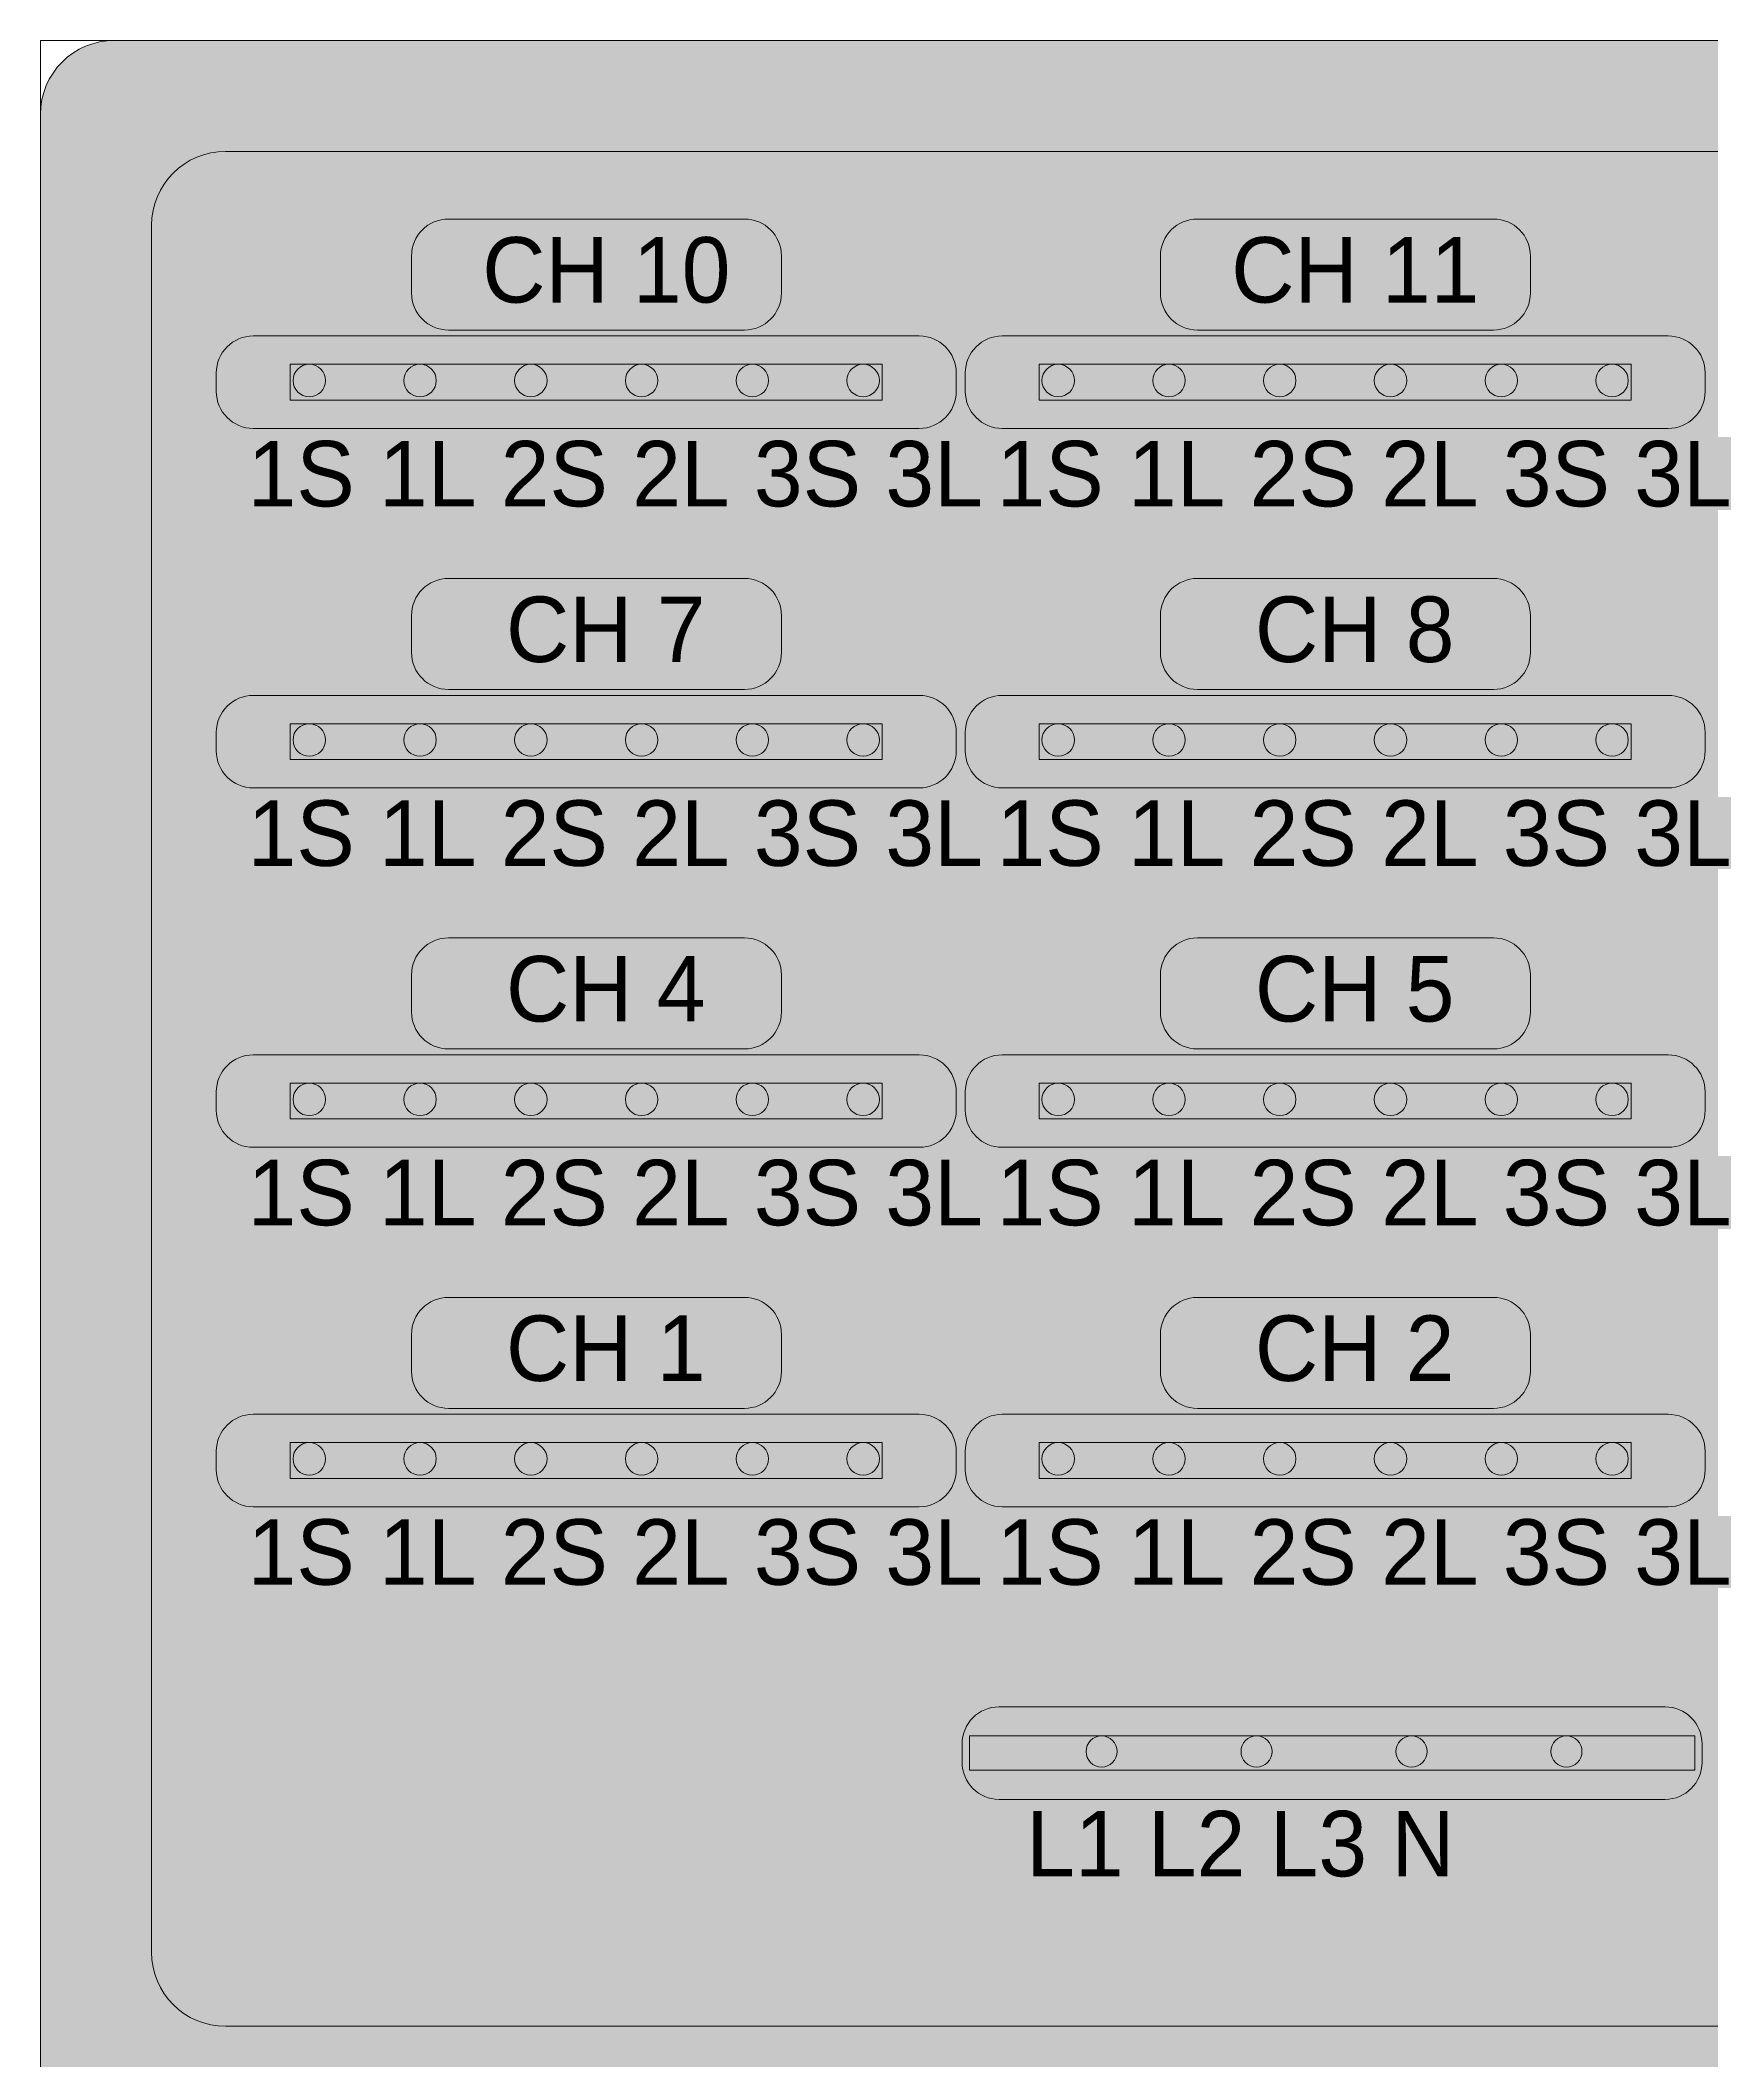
# Model space of a CAD drawing. Header units: millimetres. Extents: x 0 to 70, y -90 to 0.
# Drawn here: x 0 to 45.1, y -54.6 to 0 of the extents above; entities that cross this region are included whole.
import ezdxf

# ---------------------------------------------------------------- set-up
doc = ezdxf.new("R2010")
doc.units = ezdxf.units.MM
doc.header["$MEASUREMENT"] = 0
doc.layers.add('Layer 1', color=7, linetype='Continuous', lineweight=0)

# ---------------------------------------------------------------- blocks, each defined once
blk = doc.blocks.new('Block_3')
at = {"layer": 'Layer 1', "true_color": 0x231f20, "transparency": 33554687}
h = blk.add_hatch(color=250, dxfattribs=at)
h.dxf.hatch_style = 2
edge = h.paths.add_edge_path()
edge.add_arc((7.269, -9.193), 0.439, 0, 360)
h = blk.add_hatch(color=250, dxfattribs=at)
h.dxf.hatch_style = 2
edge = h.paths.add_edge_path()
edge.add_arc((10.263, -9.193), 0.439, 0, 360)
h = blk.add_hatch(color=250, dxfattribs=at)
h.dxf.hatch_style = 2
edge = h.paths.add_edge_path()
edge.add_arc((13.257, -9.193), 0.439, 0, 360)
h = blk.add_hatch(color=250, dxfattribs=at)
h.dxf.hatch_style = 2
edge = h.paths.add_edge_path()
edge.add_arc((16.251, -9.193), 0.439, 0, 360)
h = blk.add_hatch(color=250, dxfattribs=at)
h.dxf.hatch_style = 2
edge = h.paths.add_edge_path()
edge.add_arc((19.245, -9.193), 0.439, 0, 360)
h = blk.add_hatch(color=250, dxfattribs=at)
h.dxf.hatch_style = 2
edge = h.paths.add_edge_path()
edge.add_arc((22.239, -9.193), 0.439, 0, 360)
at = {"layer": 'Layer 1'}
for centre in [(7.269, -9.193), (10.263, -9.193), (13.257, -9.193), (16.251, -9.193), (19.245, -9.193), (22.239, -9.193)]:
    blk.add_circle(centre, 0.439, dxfattribs=at)
blk = doc.blocks.new('Block_2')
at = {"layer": 'Layer 1'}
blk.add_lwpolyline([(6.753, -8.754), (22.758, -8.754), (22.758, -9.722), (6.753, -9.722)], close=True, dxfattribs=at)
blk.add_blockref('Block_3', (0, 0), dxfattribs=at)
blk = doc.blocks.new('Block_1')
at = {"layer": 'Layer 1', "true_color": 0xe6e7e8, "transparency": 33554687}
h = blk.add_hatch(color=254, dxfattribs=at)
h.dxf.hatch_style = 2
edge = h.paths.add_edge_path()
edge.add_spline(control_points=[(19.032, -7.828), (19.032, -7.828), (11.032, -7.828), (11.032, -7.828), (10.48, -7.828), (10.032, -7.38), (10.032, -6.828), (10.032, -6.828), (10.032, -5.828), (10.032, -5.828), (10.032, -5.275), (10.48, -4.828), (11.032, -4.828), (11.032, -4.828), (19.032, -4.828), (19.032, -4.828), (19.584, -4.828), (20.032, -5.275), (20.032, -5.828), (20.032, -5.828), (20.032, -6.828), (20.032, -6.828), (20.032, -7.38), (19.584, -7.828), (19.032, -7.828)], knot_values=[0, 0, 0, 0, 1, 1, 1, 2, 2, 2, 3, 3, 3, 4, 4, 4, 5, 5, 5, 6, 6, 6, 7, 7, 7, 8, 8, 8, 8], degree=3, periodic=0)
h = blk.add_hatch(color=254, dxfattribs=at)
h.dxf.hatch_style = 2
edge = h.paths.add_edge_path()
edge.add_spline(control_points=[(23.756, -10.488), (23.756, -10.488), (5.756, -10.488), (5.756, -10.488), (5.203, -10.488), (4.756, -10.04), (4.756, -9.488), (4.756, -9.488), (4.756, -8.988), (4.756, -8.988), (4.756, -8.436), (5.203, -7.988), (5.756, -7.988), (5.756, -7.988), (23.756, -7.988), (23.756, -7.988), (24.308, -7.988), (24.756, -8.436), (24.756, -8.988), (24.756, -8.988), (24.756, -9.488), (24.756, -9.488), (24.756, -10.04), (24.308, -10.488), (23.756, -10.488)], knot_values=[0, 0, 0, 0, 1, 1, 1, 2, 2, 2, 3, 3, 3, 4, 4, 4, 5, 5, 5, 6, 6, 6, 7, 7, 7, 8, 8, 8, 8], degree=3, periodic=0)
at = {"layer": 'Layer 1'}
for points in [[(19.032, -7.828), (19.032, -7.828), (11.032, -7.828), (11.032, -7.828), (10.48, -7.828), (10.032, -7.38), (10.032, -6.828), (10.032, -6.828), (10.032, -5.828), (10.032, -5.828), (10.032, -5.275), (10.48, -4.828), (11.032, -4.828), (11.032, -4.828), (19.032, -4.828), (19.032, -4.828), (19.584, -4.828), (20.032, -5.275), (20.032, -5.828), (20.032, -5.828), (20.032, -6.828), (20.032, -6.828), (20.032, -7.38), (19.584, -7.828), (19.032, -7.828)], [(23.756, -10.488), (23.756, -10.488), (5.756, -10.488), (5.756, -10.488), (5.203, -10.488), (4.756, -10.04), (4.756, -9.488), (4.756, -9.488), (4.756, -8.988), (4.756, -8.988), (4.756, -8.436), (5.203, -7.988), (5.756, -7.988), (5.756, -7.988), (23.756, -7.988), (23.756, -7.988), (24.308, -7.988), (24.756, -8.436), (24.756, -8.988), (24.756, -8.988), (24.756, -9.488), (24.756, -9.488), (24.756, -10.04), (24.308, -10.488), (23.756, -10.488)]]:
    blk.add_open_spline(points, degree=3, knots=[0, 0, 0, 0, 1, 1, 1, 2, 2, 2, 3, 3, 3, 4, 4, 4, 5, 5, 5, 6, 6, 6, 7, 7, 7, 8, 8, 8, 8], dxfattribs=at)
blk.add_blockref('Block_2', (0, 0), dxfattribs=at)
at = {"layer": 'Layer 1', "insert": (11.944, -7.112), "char_height": 0.2, "attachment_point": 7}
blk.add_mtext('\\C250;\\c2105123;\\FMyriad Pro|b0|i0|c1;\\H1.769999;\\W1.000000;CH 10', dxfattribs=at)
blk = doc.blocks.new('Block_0')
at = {"layer": 'Layer 1'}
blk.add_blockref('Block_1', (0, 0), dxfattribs=at)
at = {"layer": 'Layer 1', "insert": (5.602, -12.621), "char_height": 0.2, "attachment_point": 7}
blk.add_mtext('\\C7;\\c16777215;\\FMyriad Pro|b0|i0|c1;\\H1.769999;\\W1.000000;1S 1L 2S 2L 3S 3L', dxfattribs=at)
blk = doc.blocks.new('Block_7')
at = {"layer": 'Layer 1', "true_color": 0x231f20, "transparency": 33554687}
h = blk.add_hatch(color=250, dxfattribs=at)
h.dxf.hatch_style = 2
edge = h.paths.add_edge_path()
edge.add_arc((7.269, -18.908), 0.439, 0, 360)
h = blk.add_hatch(color=250, dxfattribs=at)
h.dxf.hatch_style = 2
edge = h.paths.add_edge_path()
edge.add_arc((10.263, -18.908), 0.439, 0, 360)
h = blk.add_hatch(color=250, dxfattribs=at)
h.dxf.hatch_style = 2
edge = h.paths.add_edge_path()
edge.add_arc((13.257, -18.908), 0.439, 0, 360)
h = blk.add_hatch(color=250, dxfattribs=at)
h.dxf.hatch_style = 2
edge = h.paths.add_edge_path()
edge.add_arc((16.251, -18.908), 0.439, 0, 360)
h = blk.add_hatch(color=250, dxfattribs=at)
h.dxf.hatch_style = 2
edge = h.paths.add_edge_path()
edge.add_arc((19.245, -18.908), 0.439, 0, 360)
h = blk.add_hatch(color=250, dxfattribs=at)
h.dxf.hatch_style = 2
edge = h.paths.add_edge_path()
edge.add_arc((22.239, -18.908), 0.439, 0, 360)
at = {"layer": 'Layer 1'}
for centre in [(7.269, -18.908), (10.263, -18.908), (13.257, -18.908), (16.251, -18.908), (19.245, -18.908), (22.239, -18.908)]:
    blk.add_circle(centre, 0.439, dxfattribs=at)
blk = doc.blocks.new('Block_6')
at = {"layer": 'Layer 1'}
blk.add_lwpolyline([(6.753, -18.469), (22.758, -18.469), (22.758, -19.437), (6.753, -19.437)], close=True, dxfattribs=at)
blk.add_blockref('Block_7', (0, 0), dxfattribs=at)
blk = doc.blocks.new('Block_5')
at = {"layer": 'Layer 1', "true_color": 0xe6e7e8, "transparency": 33554687}
h = blk.add_hatch(color=254, dxfattribs=at)
h.dxf.hatch_style = 2
edge = h.paths.add_edge_path()
edge.add_spline(control_points=[(19.032, -17.543), (19.032, -17.543), (11.032, -17.543), (11.032, -17.543), (10.48, -17.543), (10.032, -17.095), (10.032, -16.543), (10.032, -16.543), (10.032, -15.543), (10.032, -15.543), (10.032, -14.99), (10.48, -14.543), (11.032, -14.543), (11.032, -14.543), (19.032, -14.543), (19.032, -14.543), (19.584, -14.543), (20.032, -14.99), (20.032, -15.543), (20.032, -15.543), (20.032, -16.543), (20.032, -16.543), (20.032, -17.095), (19.584, -17.543), (19.032, -17.543)], knot_values=[0, 0, 0, 0, 1, 1, 1, 2, 2, 2, 3, 3, 3, 4, 4, 4, 5, 5, 5, 6, 6, 6, 7, 7, 7, 8, 8, 8, 8], degree=3, periodic=0)
h = blk.add_hatch(color=254, dxfattribs=at)
h.dxf.hatch_style = 2
edge = h.paths.add_edge_path()
edge.add_spline(control_points=[(23.756, -20.203), (23.756, -20.203), (5.756, -20.203), (5.756, -20.203), (5.203, -20.203), (4.756, -19.755), (4.756, -19.203), (4.756, -19.203), (4.756, -18.703), (4.756, -18.703), (4.756, -18.151), (5.203, -17.703), (5.756, -17.703), (5.756, -17.703), (23.756, -17.703), (23.756, -17.703), (24.308, -17.703), (24.756, -18.151), (24.756, -18.703), (24.756, -18.703), (24.756, -19.203), (24.756, -19.203), (24.756, -19.755), (24.308, -20.203), (23.756, -20.203)], knot_values=[0, 0, 0, 0, 1, 1, 1, 2, 2, 2, 3, 3, 3, 4, 4, 4, 5, 5, 5, 6, 6, 6, 7, 7, 7, 8, 8, 8, 8], degree=3, periodic=0)
at = {"layer": 'Layer 1'}
for points in [[(19.032, -17.543), (19.032, -17.543), (11.032, -17.543), (11.032, -17.543), (10.48, -17.543), (10.032, -17.095), (10.032, -16.543), (10.032, -16.543), (10.032, -15.543), (10.032, -15.543), (10.032, -14.99), (10.48, -14.543), (11.032, -14.543), (11.032, -14.543), (19.032, -14.543), (19.032, -14.543), (19.584, -14.543), (20.032, -14.99), (20.032, -15.543), (20.032, -15.543), (20.032, -16.543), (20.032, -16.543), (20.032, -17.095), (19.584, -17.543), (19.032, -17.543)], [(23.756, -20.203), (23.756, -20.203), (5.756, -20.203), (5.756, -20.203), (5.203, -20.203), (4.756, -19.755), (4.756, -19.203), (4.756, -19.203), (4.756, -18.703), (4.756, -18.703), (4.756, -18.151), (5.203, -17.703), (5.756, -17.703), (5.756, -17.703), (23.756, -17.703), (23.756, -17.703), (24.308, -17.703), (24.756, -18.151), (24.756, -18.703), (24.756, -18.703), (24.756, -19.203), (24.756, -19.203), (24.756, -19.755), (24.308, -20.203), (23.756, -20.203)]]:
    blk.add_open_spline(points, degree=3, knots=[0, 0, 0, 0, 1, 1, 1, 2, 2, 2, 3, 3, 3, 4, 4, 4, 5, 5, 5, 6, 6, 6, 7, 7, 7, 8, 8, 8, 8], dxfattribs=at)
blk.add_blockref('Block_6', (0, 0), dxfattribs=at)
at = {"layer": 'Layer 1', "insert": (12.586, -16.827), "char_height": 0.2, "attachment_point": 7}
blk.add_mtext('\\C250;\\c2105123;\\FMyriad Pro|b0|i0|c1;\\H1.769999;\\W1.000000;CH 7', dxfattribs=at)
blk = doc.blocks.new('Block_4')
at = {"layer": 'Layer 1'}
blk.add_blockref('Block_5', (0, 0), dxfattribs=at)
at = {"layer": 'Layer 1', "insert": (5.602, -22.336), "char_height": 0.2, "attachment_point": 7}
blk.add_mtext('\\C7;\\c16777215;\\FMyriad Pro|b0|i0|c1;\\H1.769999;\\W1.000000;1S 1L 2S 2L 3S 3L', dxfattribs=at)
blk = doc.blocks.new('Block_11')
at = {"layer": 'Layer 1', "true_color": 0x231f20, "transparency": 33554687}
h = blk.add_hatch(color=250, dxfattribs=at)
h.dxf.hatch_style = 2
edge = h.paths.add_edge_path()
edge.add_arc((7.269, -28.623), 0.439, 0, 360)
h = blk.add_hatch(color=250, dxfattribs=at)
h.dxf.hatch_style = 2
edge = h.paths.add_edge_path()
edge.add_arc((10.263, -28.623), 0.439, 0, 360)
h = blk.add_hatch(color=250, dxfattribs=at)
h.dxf.hatch_style = 2
edge = h.paths.add_edge_path()
edge.add_arc((13.257, -28.623), 0.439, 0, 360)
h = blk.add_hatch(color=250, dxfattribs=at)
h.dxf.hatch_style = 2
edge = h.paths.add_edge_path()
edge.add_arc((16.251, -28.623), 0.439, 0, 360)
h = blk.add_hatch(color=250, dxfattribs=at)
h.dxf.hatch_style = 2
edge = h.paths.add_edge_path()
edge.add_arc((19.245, -28.623), 0.439, 0, 360)
h = blk.add_hatch(color=250, dxfattribs=at)
h.dxf.hatch_style = 2
edge = h.paths.add_edge_path()
edge.add_arc((22.239, -28.623), 0.439, 0, 360)
at = {"layer": 'Layer 1'}
for centre in [(7.269, -28.623), (10.263, -28.623), (13.257, -28.623), (16.251, -28.623), (19.245, -28.623), (22.239, -28.623)]:
    blk.add_circle(centre, 0.439, dxfattribs=at)
blk = doc.blocks.new('Block_10')
at = {"layer": 'Layer 1'}
blk.add_lwpolyline([(6.753, -28.184), (22.758, -28.184), (22.758, -29.152), (6.753, -29.152)], close=True, dxfattribs=at)
blk.add_blockref('Block_11', (0, 0), dxfattribs=at)
blk = doc.blocks.new('Block_9')
at = {"layer": 'Layer 1', "true_color": 0xe6e7e8, "transparency": 33554687}
h = blk.add_hatch(color=254, dxfattribs=at)
h.dxf.hatch_style = 2
edge = h.paths.add_edge_path()
edge.add_spline(control_points=[(19.032, -27.258), (19.032, -27.258), (11.032, -27.258), (11.032, -27.258), (10.48, -27.258), (10.032, -26.81), (10.032, -26.258), (10.032, -26.258), (10.032, -25.258), (10.032, -25.258), (10.032, -24.705), (10.48, -24.258), (11.032, -24.258), (11.032, -24.258), (19.032, -24.258), (19.032, -24.258), (19.584, -24.258), (20.032, -24.705), (20.032, -25.258), (20.032, -25.258), (20.032, -26.258), (20.032, -26.258), (20.032, -26.81), (19.584, -27.258), (19.032, -27.258)], knot_values=[0, 0, 0, 0, 1, 1, 1, 2, 2, 2, 3, 3, 3, 4, 4, 4, 5, 5, 5, 6, 6, 6, 7, 7, 7, 8, 8, 8, 8], degree=3, periodic=0)
h = blk.add_hatch(color=254, dxfattribs=at)
h.dxf.hatch_style = 2
edge = h.paths.add_edge_path()
edge.add_spline(control_points=[(23.756, -29.918), (23.756, -29.918), (5.756, -29.918), (5.756, -29.918), (5.203, -29.918), (4.756, -29.47), (4.756, -28.918), (4.756, -28.918), (4.756, -28.418), (4.756, -28.418), (4.756, -27.866), (5.203, -27.418), (5.756, -27.418), (5.756, -27.418), (23.756, -27.418), (23.756, -27.418), (24.308, -27.418), (24.756, -27.866), (24.756, -28.418), (24.756, -28.418), (24.756, -28.918), (24.756, -28.918), (24.756, -29.47), (24.308, -29.918), (23.756, -29.918)], knot_values=[0, 0, 0, 0, 1, 1, 1, 2, 2, 2, 3, 3, 3, 4, 4, 4, 5, 5, 5, 6, 6, 6, 7, 7, 7, 8, 8, 8, 8], degree=3, periodic=0)
at = {"layer": 'Layer 1'}
for points in [[(19.032, -27.258), (19.032, -27.258), (11.032, -27.258), (11.032, -27.258), (10.48, -27.258), (10.032, -26.81), (10.032, -26.258), (10.032, -26.258), (10.032, -25.258), (10.032, -25.258), (10.032, -24.705), (10.48, -24.258), (11.032, -24.258), (11.032, -24.258), (19.032, -24.258), (19.032, -24.258), (19.584, -24.258), (20.032, -24.705), (20.032, -25.258), (20.032, -25.258), (20.032, -26.258), (20.032, -26.258), (20.032, -26.81), (19.584, -27.258), (19.032, -27.258)], [(23.756, -29.918), (23.756, -29.918), (5.756, -29.918), (5.756, -29.918), (5.203, -29.918), (4.756, -29.47), (4.756, -28.918), (4.756, -28.918), (4.756, -28.418), (4.756, -28.418), (4.756, -27.866), (5.203, -27.418), (5.756, -27.418), (5.756, -27.418), (23.756, -27.418), (23.756, -27.418), (24.308, -27.418), (24.756, -27.866), (24.756, -28.418), (24.756, -28.418), (24.756, -28.918), (24.756, -28.918), (24.756, -29.47), (24.308, -29.918), (23.756, -29.918)]]:
    blk.add_open_spline(points, degree=3, knots=[0, 0, 0, 0, 1, 1, 1, 2, 2, 2, 3, 3, 3, 4, 4, 4, 5, 5, 5, 6, 6, 6, 7, 7, 7, 8, 8, 8, 8], dxfattribs=at)
blk.add_blockref('Block_10', (0, 0), dxfattribs=at)
at = {"layer": 'Layer 1', "insert": (12.586, -26.542), "char_height": 0.2, "attachment_point": 7}
blk.add_mtext('\\C250;\\c2105123;\\FMyriad Pro|b0|i0|c1;\\H1.769999;\\W1.000000;CH 4', dxfattribs=at)
blk = doc.blocks.new('Block_8')
at = {"layer": 'Layer 1'}
blk.add_blockref('Block_9', (0, 0), dxfattribs=at)
at = {"layer": 'Layer 1', "insert": (5.602, -32.051), "char_height": 0.2, "attachment_point": 7}
blk.add_mtext('\\C7;\\c16777215;\\FMyriad Pro|b0|i0|c1;\\H1.769999;\\W1.000000;1S 1L 2S 2L 3S 3L', dxfattribs=at)
blk = doc.blocks.new('Block_15')
at = {"layer": 'Layer 1', "true_color": 0x231f20, "transparency": 33554687}
h = blk.add_hatch(color=250, dxfattribs=at)
h.dxf.hatch_style = 2
edge = h.paths.add_edge_path()
edge.add_arc((7.269, -38.338), 0.439, 0, 360)
h = blk.add_hatch(color=250, dxfattribs=at)
h.dxf.hatch_style = 2
edge = h.paths.add_edge_path()
edge.add_arc((10.263, -38.338), 0.439, 0, 360)
h = blk.add_hatch(color=250, dxfattribs=at)
h.dxf.hatch_style = 2
edge = h.paths.add_edge_path()
edge.add_arc((13.257, -38.338), 0.439, 0, 360)
h = blk.add_hatch(color=250, dxfattribs=at)
h.dxf.hatch_style = 2
edge = h.paths.add_edge_path()
edge.add_arc((16.251, -38.338), 0.439, 0, 360)
h = blk.add_hatch(color=250, dxfattribs=at)
h.dxf.hatch_style = 2
edge = h.paths.add_edge_path()
edge.add_arc((19.245, -38.338), 0.439, 0, 360)
h = blk.add_hatch(color=250, dxfattribs=at)
h.dxf.hatch_style = 2
edge = h.paths.add_edge_path()
edge.add_arc((22.239, -38.338), 0.439, 0, 360)
at = {"layer": 'Layer 1'}
for centre in [(7.269, -38.338), (10.263, -38.338), (13.257, -38.338), (16.251, -38.338), (19.245, -38.338), (22.239, -38.338)]:
    blk.add_circle(centre, 0.439, dxfattribs=at)
blk = doc.blocks.new('Block_14')
at = {"layer": 'Layer 1'}
blk.add_lwpolyline([(6.753, -37.899), (22.758, -37.899), (22.758, -38.867), (6.753, -38.867)], close=True, dxfattribs=at)
blk.add_blockref('Block_15', (0, 0), dxfattribs=at)
blk = doc.blocks.new('Block_13')
at = {"layer": 'Layer 1', "true_color": 0xe6e7e8, "transparency": 33554687}
h = blk.add_hatch(color=254, dxfattribs=at)
h.dxf.hatch_style = 2
edge = h.paths.add_edge_path()
edge.add_spline(control_points=[(19.032, -36.973), (19.032, -36.973), (11.032, -36.973), (11.032, -36.973), (10.48, -36.973), (10.032, -36.525), (10.032, -35.973), (10.032, -35.973), (10.032, -34.973), (10.032, -34.973), (10.032, -34.42), (10.48, -33.973), (11.032, -33.973), (11.032, -33.973), (19.032, -33.973), (19.032, -33.973), (19.584, -33.973), (20.032, -34.42), (20.032, -34.973), (20.032, -34.973), (20.032, -35.973), (20.032, -35.973), (20.032, -36.525), (19.584, -36.973), (19.032, -36.973)], knot_values=[0, 0, 0, 0, 1, 1, 1, 2, 2, 2, 3, 3, 3, 4, 4, 4, 5, 5, 5, 6, 6, 6, 7, 7, 7, 8, 8, 8, 8], degree=3, periodic=0)
h = blk.add_hatch(color=254, dxfattribs=at)
h.dxf.hatch_style = 2
edge = h.paths.add_edge_path()
edge.add_spline(control_points=[(23.756, -39.633), (23.756, -39.633), (5.756, -39.633), (5.756, -39.633), (5.203, -39.633), (4.756, -39.185), (4.756, -38.633), (4.756, -38.633), (4.756, -38.133), (4.756, -38.133), (4.756, -37.581), (5.203, -37.133), (5.756, -37.133), (5.756, -37.133), (23.756, -37.133), (23.756, -37.133), (24.308, -37.133), (24.756, -37.581), (24.756, -38.133), (24.756, -38.133), (24.756, -38.633), (24.756, -38.633), (24.756, -39.185), (24.308, -39.633), (23.756, -39.633)], knot_values=[0, 0, 0, 0, 1, 1, 1, 2, 2, 2, 3, 3, 3, 4, 4, 4, 5, 5, 5, 6, 6, 6, 7, 7, 7, 8, 8, 8, 8], degree=3, periodic=0)
at = {"layer": 'Layer 1'}
for points in [[(19.032, -36.973), (19.032, -36.973), (11.032, -36.973), (11.032, -36.973), (10.48, -36.973), (10.032, -36.525), (10.032, -35.973), (10.032, -35.973), (10.032, -34.973), (10.032, -34.973), (10.032, -34.42), (10.48, -33.973), (11.032, -33.973), (11.032, -33.973), (19.032, -33.973), (19.032, -33.973), (19.584, -33.973), (20.032, -34.42), (20.032, -34.973), (20.032, -34.973), (20.032, -35.973), (20.032, -35.973), (20.032, -36.525), (19.584, -36.973), (19.032, -36.973)], [(23.756, -39.633), (23.756, -39.633), (5.756, -39.633), (5.756, -39.633), (5.203, -39.633), (4.756, -39.185), (4.756, -38.633), (4.756, -38.633), (4.756, -38.133), (4.756, -38.133), (4.756, -37.581), (5.203, -37.133), (5.756, -37.133), (5.756, -37.133), (23.756, -37.133), (23.756, -37.133), (24.308, -37.133), (24.756, -37.581), (24.756, -38.133), (24.756, -38.133), (24.756, -38.633), (24.756, -38.633), (24.756, -39.185), (24.308, -39.633), (23.756, -39.633)]]:
    blk.add_open_spline(points, degree=3, knots=[0, 0, 0, 0, 1, 1, 1, 2, 2, 2, 3, 3, 3, 4, 4, 4, 5, 5, 5, 6, 6, 6, 7, 7, 7, 8, 8, 8, 8], dxfattribs=at)
blk.add_blockref('Block_14', (0, 0), dxfattribs=at)
at = {"layer": 'Layer 1', "insert": (12.586, -36.257), "char_height": 0.2, "attachment_point": 7}
blk.add_mtext('\\C250;\\c2105123;\\FMyriad Pro|b0|i0|c1;\\H1.769999;\\W1.000000;CH 1', dxfattribs=at)
blk = doc.blocks.new('Block_12')
at = {"layer": 'Layer 1'}
blk.add_blockref('Block_13', (0, 0), dxfattribs=at)
at = {"layer": 'Layer 1', "insert": (5.602, -41.766), "char_height": 0.2, "attachment_point": 7}
blk.add_mtext('\\C7;\\c16777215;\\FMyriad Pro|b0|i0|c1;\\H1.769999;\\W1.000000;1S 1L 2S 2L 3S 3L', dxfattribs=at)
blk = doc.blocks.new('Block_19')
at = {"layer": 'Layer 1', "true_color": 0x231f20, "transparency": 33554687}
h = blk.add_hatch(color=250, dxfattribs=at)
h.dxf.hatch_style = 2
edge = h.paths.add_edge_path()
edge.add_arc((27.513, -9.193), 0.439, 0, 360)
h = blk.add_hatch(color=250, dxfattribs=at)
h.dxf.hatch_style = 2
edge = h.paths.add_edge_path()
edge.add_arc((30.507, -9.193), 0.439, 0, 360)
h = blk.add_hatch(color=250, dxfattribs=at)
h.dxf.hatch_style = 2
edge = h.paths.add_edge_path()
edge.add_arc((33.501, -9.193), 0.439, 0, 360)
h = blk.add_hatch(color=250, dxfattribs=at)
h.dxf.hatch_style = 2
edge = h.paths.add_edge_path()
edge.add_arc((36.496, -9.193), 0.439, 0, 360)
h = blk.add_hatch(color=250, dxfattribs=at)
h.dxf.hatch_style = 2
edge = h.paths.add_edge_path()
edge.add_arc((39.49, -9.193), 0.439, 0, 360)
h = blk.add_hatch(color=250, dxfattribs=at)
h.dxf.hatch_style = 2
edge = h.paths.add_edge_path()
edge.add_arc((42.484, -9.193), 0.439, 0, 360)
at = {"layer": 'Layer 1'}
for centre in [(27.513, -9.193), (30.507, -9.193), (33.501, -9.193), (36.496, -9.193), (39.49, -9.193), (42.484, -9.193)]:
    blk.add_circle(centre, 0.439, dxfattribs=at)
blk = doc.blocks.new('Block_18')
at = {"layer": 'Layer 1'}
blk.add_lwpolyline([(26.998, -8.754), (43.002, -8.754), (43.002, -9.722), (26.998, -9.722)], close=True, dxfattribs=at)
blk.add_blockref('Block_19', (0, 0), dxfattribs=at)
blk = doc.blocks.new('Block_17')
at = {"layer": 'Layer 1', "true_color": 0xe6e7e8, "transparency": 33554687}
h = blk.add_hatch(color=254, dxfattribs=at)
h.dxf.hatch_style = 2
edge = h.paths.add_edge_path()
edge.add_spline(control_points=[(39.276, -7.828), (39.276, -7.828), (31.276, -7.828), (31.276, -7.828), (30.724, -7.828), (30.276, -7.38), (30.276, -6.828), (30.276, -6.828), (30.276, -5.828), (30.276, -5.828), (30.276, -5.275), (30.724, -4.828), (31.276, -4.828), (31.276, -4.828), (39.276, -4.828), (39.276, -4.828), (39.828, -4.828), (40.276, -5.275), (40.276, -5.828), (40.276, -5.828), (40.276, -6.828), (40.276, -6.828), (40.276, -7.38), (39.828, -7.828), (39.276, -7.828)], knot_values=[0, 0, 0, 0, 1, 1, 1, 2, 2, 2, 3, 3, 3, 4, 4, 4, 5, 5, 5, 6, 6, 6, 7, 7, 7, 8, 8, 8, 8], degree=3, periodic=0)
h = blk.add_hatch(color=254, dxfattribs=at)
h.dxf.hatch_style = 2
edge = h.paths.add_edge_path()
edge.add_spline(control_points=[(44, -10.488), (44, -10.488), (26, -10.488), (26, -10.488), (25.448, -10.488), (25, -10.04), (25, -9.488), (25, -9.488), (25, -8.988), (25, -8.988), (25, -8.436), (25.448, -7.988), (26, -7.988), (26, -7.988), (44, -7.988), (44, -7.988), (44.552, -7.988), (45, -8.436), (45, -8.988), (45, -8.988), (45, -9.488), (45, -9.488), (45, -10.04), (44.552, -10.488), (44, -10.488)], knot_values=[0, 0, 0, 0, 1, 1, 1, 2, 2, 2, 3, 3, 3, 4, 4, 4, 5, 5, 5, 6, 6, 6, 7, 7, 7, 8, 8, 8, 8], degree=3, periodic=0)
at = {"layer": 'Layer 1'}
for points in [[(39.276, -7.828), (39.276, -7.828), (31.276, -7.828), (31.276, -7.828), (30.724, -7.828), (30.276, -7.38), (30.276, -6.828), (30.276, -6.828), (30.276, -5.828), (30.276, -5.828), (30.276, -5.275), (30.724, -4.828), (31.276, -4.828), (31.276, -4.828), (39.276, -4.828), (39.276, -4.828), (39.828, -4.828), (40.276, -5.275), (40.276, -5.828), (40.276, -5.828), (40.276, -6.828), (40.276, -6.828), (40.276, -7.38), (39.828, -7.828), (39.276, -7.828)], [(44, -10.488), (44, -10.488), (26, -10.488), (26, -10.488), (25.448, -10.488), (25, -10.04), (25, -9.488), (25, -9.488), (25, -8.988), (25, -8.988), (25, -8.436), (25.448, -7.988), (26, -7.988), (26, -7.988), (44, -7.988), (44, -7.988), (44.552, -7.988), (45, -8.436), (45, -8.988), (45, -8.988), (45, -9.488), (45, -9.488), (45, -10.04), (44.552, -10.488), (44, -10.488)]]:
    blk.add_open_spline(points, degree=3, knots=[0, 0, 0, 0, 1, 1, 1, 2, 2, 2, 3, 3, 3, 4, 4, 4, 5, 5, 5, 6, 6, 6, 7, 7, 7, 8, 8, 8, 8], dxfattribs=at)
blk.add_blockref('Block_18', (0, 0), dxfattribs=at)
at = {"layer": 'Layer 1', "insert": (32.189, -7.112), "char_height": 0.2, "attachment_point": 7}
blk.add_mtext('\\C250;\\c2105123;\\FMyriad Pro|b0|i0|c1;\\H1.769999;\\W1.000000;CH 11', dxfattribs=at)
blk = doc.blocks.new('Block_16')
at = {"layer": 'Layer 1'}
blk.add_blockref('Block_17', (0, 0), dxfattribs=at)
at = {"layer": 'Layer 1', "insert": (25.846, -12.621), "char_height": 0.2, "attachment_point": 7}
blk.add_mtext('\\C7;\\c16777215;\\FMyriad Pro|b0|i0|c1;\\H1.769999;\\W1.000000;1S 1L 2S 2L 3S 3L', dxfattribs=at)
blk = doc.blocks.new('Block_23')
at = {"layer": 'Layer 1', "true_color": 0x231f20, "transparency": 33554687}
h = blk.add_hatch(color=250, dxfattribs=at)
h.dxf.hatch_style = 2
edge = h.paths.add_edge_path()
edge.add_arc((27.513, -18.908), 0.439, 0, 360)
h = blk.add_hatch(color=250, dxfattribs=at)
h.dxf.hatch_style = 2
edge = h.paths.add_edge_path()
edge.add_arc((30.507, -18.908), 0.439, 0, 360)
h = blk.add_hatch(color=250, dxfattribs=at)
h.dxf.hatch_style = 2
edge = h.paths.add_edge_path()
edge.add_arc((33.501, -18.908), 0.439, 0, 360)
h = blk.add_hatch(color=250, dxfattribs=at)
h.dxf.hatch_style = 2
edge = h.paths.add_edge_path()
edge.add_arc((36.496, -18.908), 0.439, 0, 360)
h = blk.add_hatch(color=250, dxfattribs=at)
h.dxf.hatch_style = 2
edge = h.paths.add_edge_path()
edge.add_arc((39.49, -18.908), 0.439, 0, 360)
h = blk.add_hatch(color=250, dxfattribs=at)
h.dxf.hatch_style = 2
edge = h.paths.add_edge_path()
edge.add_arc((42.484, -18.908), 0.439, 0, 360)
at = {"layer": 'Layer 1'}
for centre in [(27.513, -18.908), (30.507, -18.908), (33.501, -18.908), (36.496, -18.908), (39.49, -18.908), (42.484, -18.908)]:
    blk.add_circle(centre, 0.439, dxfattribs=at)
blk = doc.blocks.new('Block_22')
at = {"layer": 'Layer 1'}
blk.add_lwpolyline([(26.998, -18.469), (43.002, -18.469), (43.002, -19.437), (26.998, -19.437)], close=True, dxfattribs=at)
blk.add_blockref('Block_23', (0, 0), dxfattribs=at)
blk = doc.blocks.new('Block_21')
at = {"layer": 'Layer 1', "true_color": 0xe6e7e8, "transparency": 33554687}
h = blk.add_hatch(color=254, dxfattribs=at)
h.dxf.hatch_style = 2
edge = h.paths.add_edge_path()
edge.add_spline(control_points=[(39.276, -17.543), (39.276, -17.543), (31.276, -17.543), (31.276, -17.543), (30.724, -17.543), (30.276, -17.095), (30.276, -16.543), (30.276, -16.543), (30.276, -15.543), (30.276, -15.543), (30.276, -14.99), (30.724, -14.543), (31.276, -14.543), (31.276, -14.543), (39.276, -14.543), (39.276, -14.543), (39.828, -14.543), (40.276, -14.99), (40.276, -15.543), (40.276, -15.543), (40.276, -16.543), (40.276, -16.543), (40.276, -17.095), (39.828, -17.543), (39.276, -17.543)], knot_values=[0, 0, 0, 0, 1, 1, 1, 2, 2, 2, 3, 3, 3, 4, 4, 4, 5, 5, 5, 6, 6, 6, 7, 7, 7, 8, 8, 8, 8], degree=3, periodic=0)
h = blk.add_hatch(color=254, dxfattribs=at)
h.dxf.hatch_style = 2
edge = h.paths.add_edge_path()
edge.add_spline(control_points=[(44, -20.203), (44, -20.203), (26, -20.203), (26, -20.203), (25.448, -20.203), (25, -19.755), (25, -19.203), (25, -19.203), (25, -18.703), (25, -18.703), (25, -18.151), (25.448, -17.703), (26, -17.703), (26, -17.703), (44, -17.703), (44, -17.703), (44.552, -17.703), (45, -18.151), (45, -18.703), (45, -18.703), (45, -19.203), (45, -19.203), (45, -19.755), (44.552, -20.203), (44, -20.203)], knot_values=[0, 0, 0, 0, 1, 1, 1, 2, 2, 2, 3, 3, 3, 4, 4, 4, 5, 5, 5, 6, 6, 6, 7, 7, 7, 8, 8, 8, 8], degree=3, periodic=0)
at = {"layer": 'Layer 1'}
for points in [[(39.276, -17.543), (39.276, -17.543), (31.276, -17.543), (31.276, -17.543), (30.724, -17.543), (30.276, -17.095), (30.276, -16.543), (30.276, -16.543), (30.276, -15.543), (30.276, -15.543), (30.276, -14.99), (30.724, -14.543), (31.276, -14.543), (31.276, -14.543), (39.276, -14.543), (39.276, -14.543), (39.828, -14.543), (40.276, -14.99), (40.276, -15.543), (40.276, -15.543), (40.276, -16.543), (40.276, -16.543), (40.276, -17.095), (39.828, -17.543), (39.276, -17.543)], [(44, -20.203), (44, -20.203), (26, -20.203), (26, -20.203), (25.448, -20.203), (25, -19.755), (25, -19.203), (25, -19.203), (25, -18.703), (25, -18.703), (25, -18.151), (25.448, -17.703), (26, -17.703), (26, -17.703), (44, -17.703), (44, -17.703), (44.552, -17.703), (45, -18.151), (45, -18.703), (45, -18.703), (45, -19.203), (45, -19.203), (45, -19.755), (44.552, -20.203), (44, -20.203)]]:
    blk.add_open_spline(points, degree=3, knots=[0, 0, 0, 0, 1, 1, 1, 2, 2, 2, 3, 3, 3, 4, 4, 4, 5, 5, 5, 6, 6, 6, 7, 7, 7, 8, 8, 8, 8], dxfattribs=at)
blk.add_blockref('Block_22', (0, 0), dxfattribs=at)
at = {"layer": 'Layer 1', "insert": (32.83, -16.827), "char_height": 0.2, "attachment_point": 7}
blk.add_mtext('\\C250;\\c2105123;\\FMyriad Pro|b0|i0|c1;\\H1.769999;\\W1.000000;CH 8', dxfattribs=at)
blk = doc.blocks.new('Block_20')
at = {"layer": 'Layer 1'}
blk.add_blockref('Block_21', (0, 0), dxfattribs=at)
at = {"layer": 'Layer 1', "insert": (25.846, -22.336), "char_height": 0.2, "attachment_point": 7}
blk.add_mtext('\\C7;\\c16777215;\\FMyriad Pro|b0|i0|c1;\\H1.769999;\\W1.000000;1S 1L 2S 2L 3S 3L', dxfattribs=at)
blk = doc.blocks.new('Block_27')
at = {"layer": 'Layer 1', "true_color": 0x231f20, "transparency": 33554687}
h = blk.add_hatch(color=250, dxfattribs=at)
h.dxf.hatch_style = 2
edge = h.paths.add_edge_path()
edge.add_arc((27.513, -28.623), 0.439, 0, 360)
h = blk.add_hatch(color=250, dxfattribs=at)
h.dxf.hatch_style = 2
edge = h.paths.add_edge_path()
edge.add_arc((30.507, -28.623), 0.439, 0, 360)
h = blk.add_hatch(color=250, dxfattribs=at)
h.dxf.hatch_style = 2
edge = h.paths.add_edge_path()
edge.add_arc((33.501, -28.623), 0.439, 0, 360)
h = blk.add_hatch(color=250, dxfattribs=at)
h.dxf.hatch_style = 2
edge = h.paths.add_edge_path()
edge.add_arc((36.496, -28.623), 0.439, 0, 360)
h = blk.add_hatch(color=250, dxfattribs=at)
h.dxf.hatch_style = 2
edge = h.paths.add_edge_path()
edge.add_arc((39.49, -28.623), 0.439, 0, 360)
h = blk.add_hatch(color=250, dxfattribs=at)
h.dxf.hatch_style = 2
edge = h.paths.add_edge_path()
edge.add_arc((42.484, -28.623), 0.439, 0, 360)
at = {"layer": 'Layer 1'}
for centre in [(27.513, -28.623), (30.507, -28.623), (33.501, -28.623), (36.496, -28.623), (39.49, -28.623), (42.484, -28.623)]:
    blk.add_circle(centre, 0.439, dxfattribs=at)
blk = doc.blocks.new('Block_26')
at = {"layer": 'Layer 1'}
blk.add_lwpolyline([(26.998, -28.184), (43.002, -28.184), (43.002, -29.152), (26.998, -29.152)], close=True, dxfattribs=at)
blk.add_blockref('Block_27', (0, 0), dxfattribs=at)
blk = doc.blocks.new('Block_25')
at = {"layer": 'Layer 1', "true_color": 0xe6e7e8, "transparency": 33554687}
h = blk.add_hatch(color=254, dxfattribs=at)
h.dxf.hatch_style = 2
edge = h.paths.add_edge_path()
edge.add_spline(control_points=[(39.276, -27.258), (39.276, -27.258), (31.276, -27.258), (31.276, -27.258), (30.724, -27.258), (30.276, -26.81), (30.276, -26.258), (30.276, -26.258), (30.276, -25.258), (30.276, -25.258), (30.276, -24.705), (30.724, -24.258), (31.276, -24.258), (31.276, -24.258), (39.276, -24.258), (39.276, -24.258), (39.828, -24.258), (40.276, -24.705), (40.276, -25.258), (40.276, -25.258), (40.276, -26.258), (40.276, -26.258), (40.276, -26.81), (39.828, -27.258), (39.276, -27.258)], knot_values=[0, 0, 0, 0, 1, 1, 1, 2, 2, 2, 3, 3, 3, 4, 4, 4, 5, 5, 5, 6, 6, 6, 7, 7, 7, 8, 8, 8, 8], degree=3, periodic=0)
h = blk.add_hatch(color=254, dxfattribs=at)
h.dxf.hatch_style = 2
edge = h.paths.add_edge_path()
edge.add_spline(control_points=[(44, -29.918), (44, -29.918), (26, -29.918), (26, -29.918), (25.448, -29.918), (25, -29.47), (25, -28.918), (25, -28.918), (25, -28.418), (25, -28.418), (25, -27.866), (25.448, -27.418), (26, -27.418), (26, -27.418), (44, -27.418), (44, -27.418), (44.552, -27.418), (45, -27.866), (45, -28.418), (45, -28.418), (45, -28.918), (45, -28.918), (45, -29.47), (44.552, -29.918), (44, -29.918)], knot_values=[0, 0, 0, 0, 1, 1, 1, 2, 2, 2, 3, 3, 3, 4, 4, 4, 5, 5, 5, 6, 6, 6, 7, 7, 7, 8, 8, 8, 8], degree=3, periodic=0)
at = {"layer": 'Layer 1'}
for points in [[(39.276, -27.258), (39.276, -27.258), (31.276, -27.258), (31.276, -27.258), (30.724, -27.258), (30.276, -26.81), (30.276, -26.258), (30.276, -26.258), (30.276, -25.258), (30.276, -25.258), (30.276, -24.705), (30.724, -24.258), (31.276, -24.258), (31.276, -24.258), (39.276, -24.258), (39.276, -24.258), (39.828, -24.258), (40.276, -24.705), (40.276, -25.258), (40.276, -25.258), (40.276, -26.258), (40.276, -26.258), (40.276, -26.81), (39.828, -27.258), (39.276, -27.258)], [(44, -29.918), (44, -29.918), (26, -29.918), (26, -29.918), (25.448, -29.918), (25, -29.47), (25, -28.918), (25, -28.918), (25, -28.418), (25, -28.418), (25, -27.866), (25.448, -27.418), (26, -27.418), (26, -27.418), (44, -27.418), (44, -27.418), (44.552, -27.418), (45, -27.866), (45, -28.418), (45, -28.418), (45, -28.918), (45, -28.918), (45, -29.47), (44.552, -29.918), (44, -29.918)]]:
    blk.add_open_spline(points, degree=3, knots=[0, 0, 0, 0, 1, 1, 1, 2, 2, 2, 3, 3, 3, 4, 4, 4, 5, 5, 5, 6, 6, 6, 7, 7, 7, 8, 8, 8, 8], dxfattribs=at)
blk.add_blockref('Block_26', (0, 0), dxfattribs=at)
at = {"layer": 'Layer 1', "insert": (32.83, -26.542), "char_height": 0.2, "attachment_point": 7}
blk.add_mtext('\\C250;\\c2105123;\\FMyriad Pro|b0|i0|c1;\\H1.769999;\\W1.000000;CH 5', dxfattribs=at)
blk = doc.blocks.new('Block_24')
at = {"layer": 'Layer 1'}
blk.add_blockref('Block_25', (0, 0), dxfattribs=at)
at = {"layer": 'Layer 1', "insert": (25.846, -32.051), "char_height": 0.2, "attachment_point": 7}
blk.add_mtext('\\C7;\\c16777215;\\FMyriad Pro|b0|i0|c1;\\H1.769999;\\W1.000000;1S 1L 2S 2L 3S 3L', dxfattribs=at)
blk = doc.blocks.new('Block_29')
at = {"layer": 'Layer 1', "true_color": 0x231f20, "transparency": 33554687}
h = blk.add_hatch(color=250, dxfattribs=at)
h.dxf.hatch_style = 2
edge = h.paths.add_edge_path()
edge.add_arc((27.513, -38.338), 0.439, 0, 360)
h = blk.add_hatch(color=250, dxfattribs=at)
h.dxf.hatch_style = 2
edge = h.paths.add_edge_path()
edge.add_arc((30.507, -38.338), 0.439, 0, 360)
h = blk.add_hatch(color=250, dxfattribs=at)
h.dxf.hatch_style = 2
edge = h.paths.add_edge_path()
edge.add_arc((33.501, -38.338), 0.439, 0, 360)
h = blk.add_hatch(color=250, dxfattribs=at)
h.dxf.hatch_style = 2
edge = h.paths.add_edge_path()
edge.add_arc((36.496, -38.338), 0.439, 0, 360)
h = blk.add_hatch(color=250, dxfattribs=at)
h.dxf.hatch_style = 2
edge = h.paths.add_edge_path()
edge.add_arc((39.49, -38.338), 0.439, 0, 360)
h = blk.add_hatch(color=250, dxfattribs=at)
h.dxf.hatch_style = 2
edge = h.paths.add_edge_path()
edge.add_arc((42.484, -38.338), 0.439, 0, 360)
at = {"layer": 'Layer 1'}
for centre in [(27.513, -38.338), (30.507, -38.338), (33.501, -38.338), (36.496, -38.338), (39.49, -38.338), (42.484, -38.338)]:
    blk.add_circle(centre, 0.439, dxfattribs=at)
blk = doc.blocks.new('Block_28')
at = {"layer": 'Layer 1'}
blk.add_lwpolyline([(26.998, -37.899), (43.002, -37.899), (43.002, -38.867), (26.998, -38.867)], close=True, dxfattribs=at)
blk.add_blockref('Block_29', (0, 0), dxfattribs=at)
blk = doc.blocks.new('Block_31')
at = {"layer": 'Layer 1', "true_color": 0x231f20, "transparency": 33554687}
h = blk.add_hatch(color=250, dxfattribs=at)
h.dxf.hatch_style = 2
edge = h.paths.add_edge_path()
edge.add_arc((28.685, -46.247), 0.42, 0, 360)
h = blk.add_hatch(color=250, dxfattribs=at)
h.dxf.hatch_style = 2
edge = h.paths.add_edge_path()
edge.add_arc((32.874, -46.247), 0.42, 0, 360)
h = blk.add_hatch(color=250, dxfattribs=at)
h.dxf.hatch_style = 2
edge = h.paths.add_edge_path()
edge.add_arc((37.062, -46.247), 0.42, 0, 360)
h = blk.add_hatch(color=250, dxfattribs=at)
h.dxf.hatch_style = 2
edge = h.paths.add_edge_path()
edge.add_arc((41.251, -46.247), 0.42, 0, 360)
at = {"layer": 'Layer 1'}
for centre in [(28.685, -46.247), (32.874, -46.247), (37.062, -46.247), (41.251, -46.247)]:
    blk.add_circle(centre, 0.42, dxfattribs=at)
blk = doc.blocks.new('Block_30')
at = {"layer": 'Layer 1'}
blk.add_lwpolyline([(25.112, -45.827), (44.718, -45.827), (44.718, -46.754), (25.112, -46.754)], close=True, dxfattribs=at)
blk.add_blockref('Block_31', (0, 0), dxfattribs=at)

msp = doc.modelspace()

# ---------------------------------------------------------------- hatches: boundary and pattern name
at = {"layer": 'Layer 1', "true_color": 0xe6e7e8, "transparency": 33554687}
h = msp.add_hatch(color=254, dxfattribs=at)
h.dxf.hatch_style = 2
edge = h.paths.add_edge_path()
edge.add_spline(control_points=[(68, -90), (68, -90), (2, -90), (2, -90), (0.895, -90), (0, -89.105), (0, -88), (0, -88), (0, -2), (0, -2), (0, -0.895), (0.895, 0), (2, 0), (2, 0), (68, 0), (68, 0), (69.105, 0), (70, -0.895), (70, -2), (70, -2), (70, -88), (70, -88), (70, -89.105), (69.105, -90), (68, -90)], knot_values=[0, 0, 0, 0, 1, 1, 1, 2, 2, 2, 3, 3, 3, 4, 4, 4, 5, 5, 5, 6, 6, 6, 7, 7, 7, 8, 8, 8, 8], degree=3, periodic=0)
at = {"layer": 'Layer 1', "true_color": 0x231f20, "transparency": 33554687}
h = msp.add_hatch(color=250, dxfattribs=at)
h.dxf.hatch_style = 2
edge = h.paths.add_edge_path()
edge.add_spline(control_points=[(65.006, -53.675), (65.006, -53.675), (5.006, -53.675), (5.006, -53.675), (3.902, -53.675), (3.006, -52.779), (3.006, -51.675), (3.006, -51.675), (3.006, -5), (3.006, -5), (3.006, -3.895), (3.902, -3), (5.006, -3), (5.006, -3), (65.006, -3), (65.006, -3), (66.111, -3), (67.006, -3.895), (67.006, -5), (67.006, -5), (67.006, -51.675), (67.006, -51.675), (67.006, -52.779), (66.111, -53.675), (65.006, -53.675)], knot_values=[0, 0, 0, 0, 1, 1, 1, 2, 2, 2, 3, 3, 3, 4, 4, 4, 5, 5, 5, 6, 6, 6, 7, 7, 7, 8, 8, 8, 8], degree=3, periodic=0)
at = {"layer": 'Layer 1', "true_color": 0xe6e7e8, "transparency": 33554687}
h = msp.add_hatch(color=254, dxfattribs=at)
h.dxf.hatch_style = 2
edge = h.paths.add_edge_path()
edge.add_spline(control_points=[(39.276, -36.973), (39.276, -36.973), (31.276, -36.973), (31.276, -36.973), (30.724, -36.973), (30.276, -36.525), (30.276, -35.973), (30.276, -35.973), (30.276, -34.973), (30.276, -34.973), (30.276, -34.42), (30.724, -33.973), (31.276, -33.973), (31.276, -33.973), (39.276, -33.973), (39.276, -33.973), (39.828, -33.973), (40.276, -34.42), (40.276, -34.973), (40.276, -34.973), (40.276, -35.973), (40.276, -35.973), (40.276, -36.525), (39.828, -36.973), (39.276, -36.973)], knot_values=[0, 0, 0, 0, 1, 1, 1, 2, 2, 2, 3, 3, 3, 4, 4, 4, 5, 5, 5, 6, 6, 6, 7, 7, 7, 8, 8, 8, 8], degree=3, periodic=0)
h = msp.add_hatch(color=254, dxfattribs=at)
h.dxf.hatch_style = 2
edge = h.paths.add_edge_path()
edge.add_spline(control_points=[(44, -39.633), (44, -39.633), (26, -39.633), (26, -39.633), (25.448, -39.633), (25, -39.185), (25, -38.633), (25, -38.633), (25, -38.133), (25, -38.133), (25, -37.581), (25.448, -37.133), (26, -37.133), (26, -37.133), (44, -37.133), (44, -37.133), (44.552, -37.133), (45, -37.581), (45, -38.133), (45, -38.133), (45, -38.633), (45, -38.633), (45, -39.185), (44.552, -39.633), (44, -39.633)], knot_values=[0, 0, 0, 0, 1, 1, 1, 2, 2, 2, 3, 3, 3, 4, 4, 4, 5, 5, 5, 6, 6, 6, 7, 7, 7, 8, 8, 8, 8], degree=3, periodic=0)
h = msp.add_hatch(color=254, dxfattribs=at)
h.dxf.hatch_style = 2
edge = h.paths.add_edge_path()
edge.add_spline(control_points=[(43.915, -47.54), (43.915, -47.54), (25.915, -47.54), (25.915, -47.54), (25.363, -47.54), (24.915, -47.092), (24.915, -46.54), (24.915, -46.54), (24.915, -46.04), (24.915, -46.04), (24.915, -45.488), (25.363, -45.04), (25.915, -45.04), (25.915, -45.04), (43.915, -45.04), (43.915, -45.04), (44.467, -45.04), (44.915, -45.488), (44.915, -46.04), (44.915, -46.04), (44.915, -46.54), (44.915, -46.54), (44.915, -47.092), (44.467, -47.54), (43.915, -47.54)], knot_values=[0, 0, 0, 0, 1, 1, 1, 2, 2, 2, 3, 3, 3, 4, 4, 4, 5, 5, 5, 6, 6, 6, 7, 7, 7, 8, 8, 8, 8], degree=3, periodic=0)

# ---------------------------------------------------------------- linework, layer by layer
at = {"layer": 'Layer 1', "color": 250, "lineweight": 9, "true_color": 0x231f20}
msp.add_lwpolyline([(69.865, -89.823), (0, -89.823), (0, 0), (69.865, 0)], close=True, dxfattribs=at)
at = {"layer": 'Layer 1'}
for points in [[(68, -90), (68, -90), (2, -90), (2, -90), (0.895, -90), (0, -89.105), (0, -88), (0, -88), (0, -2), (0, -2), (0, -0.895), (0.895, 0), (2, 0), (2, 0), (68, 0), (68, 0), (69.105, 0), (70, -0.895), (70, -2), (70, -2), (70, -88), (70, -88), (70, -89.105), (69.105, -90), (68, -90)], [(65.006, -53.675), (65.006, -53.675), (5.006, -53.675), (5.006, -53.675), (3.902, -53.675), (3.006, -52.779), (3.006, -51.675), (3.006, -51.675), (3.006, -5), (3.006, -5), (3.006, -3.895), (3.902, -3), (5.006, -3), (5.006, -3), (65.006, -3), (65.006, -3), (66.111, -3), (67.006, -3.895), (67.006, -5), (67.006, -5), (67.006, -51.675), (67.006, -51.675), (67.006, -52.779), (66.111, -53.675), (65.006, -53.675)], [(39.276, -36.973), (39.276, -36.973), (31.276, -36.973), (31.276, -36.973), (30.724, -36.973), (30.276, -36.525), (30.276, -35.973), (30.276, -35.973), (30.276, -34.973), (30.276, -34.973), (30.276, -34.42), (30.724, -33.973), (31.276, -33.973), (31.276, -33.973), (39.276, -33.973), (39.276, -33.973), (39.828, -33.973), (40.276, -34.42), (40.276, -34.973), (40.276, -34.973), (40.276, -35.973), (40.276, -35.973), (40.276, -36.525), (39.828, -36.973), (39.276, -36.973)], [(44, -39.633), (44, -39.633), (26, -39.633), (26, -39.633), (25.448, -39.633), (25, -39.185), (25, -38.633), (25, -38.633), (25, -38.133), (25, -38.133), (25, -37.581), (25.448, -37.133), (26, -37.133), (26, -37.133), (44, -37.133), (44, -37.133), (44.552, -37.133), (45, -37.581), (45, -38.133), (45, -38.133), (45, -38.633), (45, -38.633), (45, -39.185), (44.552, -39.633), (44, -39.633)], [(43.915, -47.54), (43.915, -47.54), (25.915, -47.54), (25.915, -47.54), (25.363, -47.54), (24.915, -47.092), (24.915, -46.54), (24.915, -46.54), (24.915, -46.04), (24.915, -46.04), (24.915, -45.488), (25.363, -45.04), (25.915, -45.04), (25.915, -45.04), (43.915, -45.04), (43.915, -45.04), (44.467, -45.04), (44.915, -45.488), (44.915, -46.04), (44.915, -46.04), (44.915, -46.54), (44.915, -46.54), (44.915, -47.092), (44.467, -47.54), (43.915, -47.54)]]:
    msp.add_open_spline(points, degree=3, knots=[0, 0, 0, 0, 1, 1, 1, 2, 2, 2, 3, 3, 3, 4, 4, 4, 5, 5, 5, 6, 6, 6, 7, 7, 7, 8, 8, 8, 8], dxfattribs=at)

# ---------------------------------------------------------------- block references
for name in ['Block_0', 'Block_16', 'Block_4', 'Block_20', 'Block_8', 'Block_24', 'Block_12', 'Block_28', 'Block_30']:
    msp.add_blockref(name, (0, 0), dxfattribs=at)

# ---------------------------------------------------------------- texts
at = {"layer": 'Layer 1', "char_height": 0.2, "attachment_point": 7}
for s, insert in [('\\C250;\\c2105123;\\FMyriad Pro|b0|i0|c1;\\H1.769999;\\W1.000000;CH 2', (32.83, -36.257)), ('\\C7;\\c16777215;\\FMyriad Pro|b0|i0|c1;\\H1.769999;\\W1.000000;1S 1L 2S 2L 3S 3L', (25.846, -41.766)), ('\\C7;\\c16777215;\\FMyriad Pro|b0|i0|c1;\\H1.769999;\\W1.000000;L1 L2 L3 N', (26.648, -49.647))]:
    msp.add_mtext(s, dxfattribs=dict(at, insert=insert))

doc.saveas('drawing.dxf')
